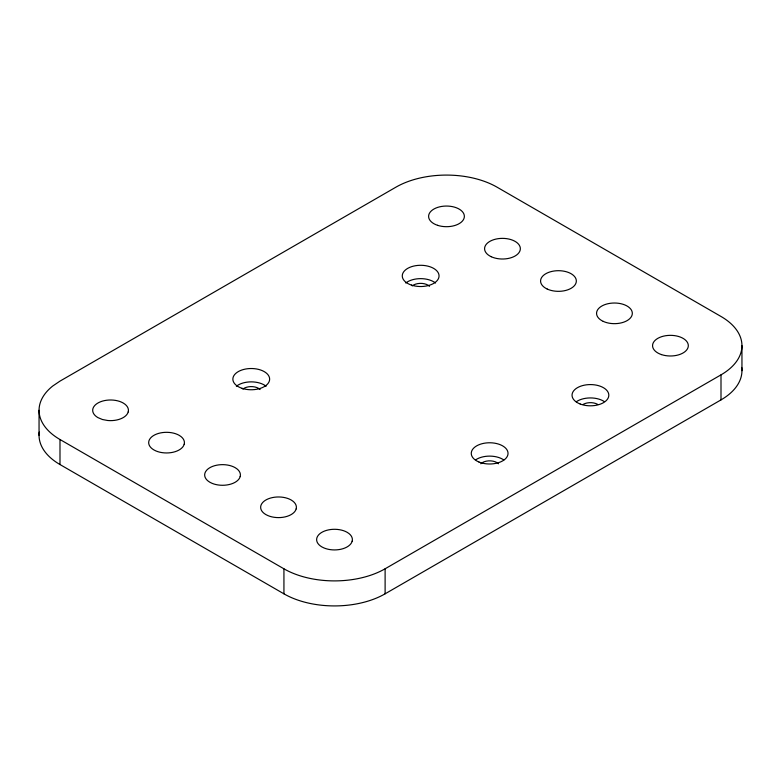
<?xml version="1.0" encoding="UTF-8"?>
<svg xmlns="http://www.w3.org/2000/svg" width="781" height="781" viewBox="0 0 781 781"><rect width="100%" height="100%" fill="white"/><g stroke="black" fill="none" stroke-linecap="round" stroke-linejoin="round"><path stroke-width="1.17" d="M59.991 439.508L283.933 568.812A71.54 41.305 0 0 0 385.111 568.783L721 374.86A71.52 41.286 0 0 0 721 316.471L497.048 187.176A71.52 41.286 0 0 0 395.908 187.176L59.991 381.118L52.727 386.029A71.54 41.305 0 0 0 59.991 439.508L59.991 464.539L283.933 593.833A71.54 41.305 0 0 0 385.111 593.814L721 399.892A71.52 41.286 0 0 0 741.725 367.451M741.95 345.671L741.95 370.692M721 374.86L721 399.892M385.111 568.783L385.111 593.814M283.933 568.812L283.933 593.833M39.05 410.298L39.05 435.329M405.778 283.015A18.393 10.622 0 0 1 435.534 283.015M412.27 285.885A10.221 5.897 0 0 1 429.501 286.305M475.863 459.697A18.393 10.622 0 0 1 503.823 459.97M480.803 463.777A10.221 5.897 0 0 1 498.493 463.777M59.991 464.539A71.54 41.305 0 0 1 39.275 432.088M576.271 401.766A18.393 10.622 0 0 1 604.24 401.532M583.202 404.373A10.221 5.897 0 0 1 597.65 404.373M236.37 386.244A18.393 10.622 0 0 1 266.126 386.244M242.862 389.114A10.221 5.897 0 0 1 260.093 389.534M128.211 411.929L127.557 413.5A17.875 10.319 0 0 1 107.758 420.51L102.438 419.514L97.918 417.61A17.875 10.319 0 0 1 93.554 407.126L94.628 405.632A17.875 10.319 0 0 1 123.203 403.016L125.019 404.246A17.875 10.319 0 0 1 128.211 411.929M184.199 444.252L183.545 445.824A17.875 10.319 0 0 1 156.034 450.988L153.906 449.934A17.875 10.319 0 0 1 149.542 439.449L150.616 437.956A17.875 10.319 0 0 1 179.191 435.339L181.007 436.569A17.875 10.319 0 0 1 184.199 444.252M240.187 476.576L239.533 478.157A17.875 10.319 0 0 1 212.022 483.312L209.894 482.258A17.875 10.319 0 0 1 205.53 471.773L206.604 470.279A17.875 10.319 0 0 1 235.169 467.663L236.994 468.893A17.875 10.319 0 0 1 240.187 476.576M296.175 508.9L295.521 510.481A17.875 10.319 0 0 1 268.01 515.636L265.872 514.591A17.875 10.319 0 0 1 261.518 504.096L262.592 502.603A17.875 10.319 0 0 1 291.157 499.986L292.982 501.217A17.875 10.319 0 0 1 296.175 508.9M352.163 541.223L351.509 542.805A17.875 10.319 0 0 1 323.998 547.959L321.86 546.915A17.875 10.319 0 0 1 317.506 536.42L318.58 534.926A17.875 10.319 0 0 1 347.145 532.31L348.97 533.54A17.875 10.319 0 0 1 352.163 541.223M491.22 256.715A17.875 10.319 0 0 0 520.126 250.31A17.875 10.319 0 0 0 496.062 239.054A17.875 10.319 0 0 0 491.22 256.715M437.545 225.309A17.875 10.319 0 0 0 464.363 216.366A17.875 10.319 0 0 0 437.545 207.434A17.875 10.319 0 0 0 437.545 225.309M411.46 285.104A18.393 10.622 0 0 0 439.049 275.908A18.393 10.622 0 0 0 411.46 266.712A18.393 10.622 0 0 0 411.46 285.104M603.196 321.362A17.875 10.319 0 0 0 632.102 314.958A17.875 10.319 0 0 0 608.038 303.702A17.875 10.319 0 0 0 603.196 321.362M478.978 462.03A18.393 10.622 0 0 0 507.953 454.386A18.393 10.622 0 0 0 482.004 443.725A18.393 10.622 0 0 0 478.978 462.03M661.497 354.603A17.875 10.319 0 0 0 688.315 345.671A17.875 10.319 0 0 0 661.497 336.728A17.875 10.319 0 0 0 661.497 354.603M580.224 404.031A18.393 10.622 0 0 0 608.78 395.879A18.393 10.622 0 0 0 582.275 385.677A18.393 10.622 0 0 0 580.224 404.031M242.051 388.333A18.393 10.622 0 0 0 269.64 379.136A18.393 10.622 0 0 0 242.051 369.94A18.393 10.622 0 0 0 242.051 388.333M547.208 289.038A17.875 10.319 0 0 0 576.114 282.634A17.875 10.319 0 0 0 552.05 271.378A17.875 10.319 0 0 0 547.208 289.038"/></g></svg>
